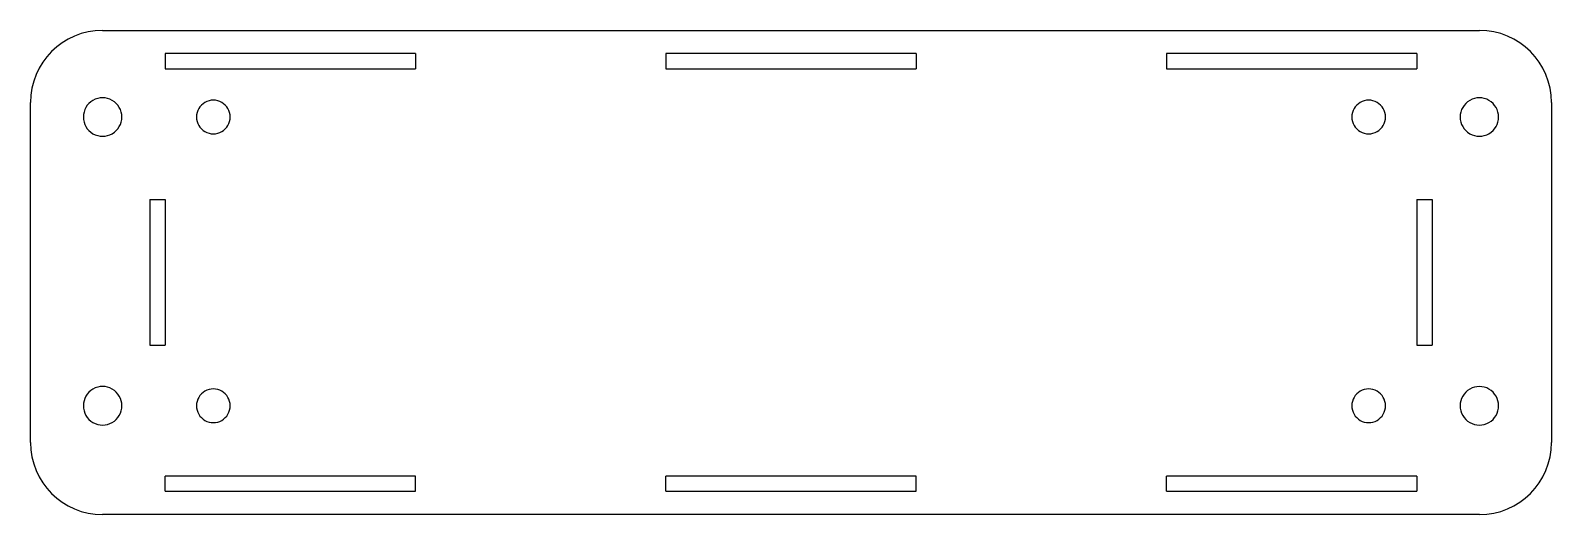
# Model space of a CAD drawing. Extents: x 25 to 183, y 94 to 144.
import ezdxf

# ---------------------------------------------------------------- set-up
doc = ezdxf.new("R2010")
doc.units = 0
doc.layers.add('Layer_1', color=7, linetype='CONTINUOUS')

msp = doc.modelspace()

# ---------------------------------------------------------------- linework, layer by layer
at = {"layer": 'Layer_1', "color": 7}
for points in [[(32.065474, 143.83782), (175.06548, 143.83782)], [(38.56548, 141.43782), (38.56548, 139.83782), (64.565477, 139.83782)], [(64.565477, 141.43782), (38.56548, 141.43782)], [(64.565477, 141.43782), (64.565477, 139.83782)], [(90.565478, 141.43782), (90.565478, 139.83782), (116.56548, 139.83782)], [(116.56548, 141.43782), (90.565478, 141.43782)], [(116.56548, 141.43782), (116.56548, 139.83782)], [(142.56548, 141.43782), (142.56548, 139.83782), (168.56548, 139.83782)], [(168.56548, 141.43782), (142.56548, 141.43782)], [(168.56548, 141.43782), (168.56548, 139.83782)], [(24.565473, 101.03122), (24.565473, 136.33782)], [(182.56548, 136.33782), (182.56548, 101.03122)], [(36.965473, 126.28229), (36.965473, 111.12676), (38.56548, 111.12676)], [(36.965473, 126.28229), (38.56548, 126.28229)], [(38.56548, 126.28229), (38.56548, 111.12676)], [(168.56548, 126.28229), (170.16548, 126.28229)], [(168.56548, 126.28229), (168.56548, 111.12676)], [(170.16548, 126.28229), (170.16548, 111.12676)], [(168.56548, 111.12676), (170.16548, 111.12676)], [(64.565477, 95.97122), (64.565477, 97.53122), (38.56548, 97.53122)], [(38.56548, 95.97122), (38.56548, 97.53122)], [(116.56548, 95.97122), (116.56548, 97.53122), (90.565478, 97.53122)], [(90.565478, 95.97122), (90.565478, 97.53122)], [(142.56548, 95.97122), (142.56548, 97.53122)], [(168.56548, 97.53122), (142.56548, 97.53122)], [(168.56548, 97.53122), (168.56548, 95.97122)], [(38.56548, 95.97122), (64.565477, 95.97122)], [(90.565478, 95.97122), (116.56548, 95.97122)], [(142.56548, 95.97122), (168.56548, 95.97122)], [(175.06548, 93.53122), (32.065474, 93.53122)]]:
    msp.add_lwpolyline(points, dxfattribs=at)
for points in [[(34.065476, 134.83782)], [(45.315477, 134.83782)], [(165.31548, 134.83782)], [(177.06548, 134.83782)], [(34.065476, 104.83782)], [(45.315477, 104.83782)], [(165.31548, 104.83782)], [(177.06548, 104.83782)]]:
    msp.add_lwpolyline(points, close=True, dxfattribs=at)
for points in [[(32.065477, 143.83782), (27.923341, 143.83782), (24.565477, 140.479956), (24.565477, 136.33782)], [(182.56548, 136.33782), (182.56548, 140.479956), (179.207616, 143.83782), (175.06548, 143.83782)], [(31.065068, 136.571049), (30.446059, 136.213469), (30.064972, 135.552688), (30.065477, 134.83782)], [(33.065885, 136.571049), (32.446875, 136.928629), (31.684078, 136.928629), (31.065068, 136.571049)], [(34.065476, 134.83782), (34.065981, 135.552688), (33.684894, 136.213469), (33.065885, 136.571049)], [(42.690476, 136.353365), (42.149024, 136.040757), (41.815476, 135.463035), (41.815476, 134.83782)], [(44.440477, 136.353365), (43.899025, 136.665972), (43.231928, 136.665972), (42.690476, 136.353365)], [(45.315477, 134.83782), (45.315477, 135.463035), (44.981929, 136.040757), (44.440477, 136.353365)], [(162.690098, 136.354467), (162.148452, 136.041566), (161.815007, 135.46335), (161.81548, 134.83782)], [(164.440862, 136.354467), (163.899216, 136.667369), (163.231744, 136.667369), (162.690098, 136.354467)], [(165.31548, 134.83782), (165.315953, 135.46335), (164.982508, 136.041566), (164.440862, 136.354467)], [(174.06548, 136.569871), (173.446678, 136.212605), (173.06548, 135.552351), (173.06548, 134.83782)], [(176.06548, 136.569871), (175.446678, 136.927136), (174.684282, 136.927136), (174.06548, 136.569871)], [(177.06548, 134.83782), (177.06548, 135.552351), (176.684282, 136.212605), (176.06548, 136.569871)], [(30.065477, 134.83782), (30.064972, 134.122952), (30.446059, 133.462171), (31.065068, 133.104591)], [(33.065885, 133.104591), (33.684894, 133.462171), (34.065981, 134.122952), (34.065476, 134.83782)], [(41.815476, 134.83782), (41.815476, 134.212605), (42.149024, 133.634883), (42.690476, 133.322275)], [(44.440477, 133.322275), (44.981929, 133.634883), (45.315477, 134.212605), (45.315477, 134.83782)], [(161.81548, 134.83782), (161.815007, 134.21229), (162.148452, 133.634074), (162.690098, 133.321173)], [(164.440862, 133.321173), (164.982508, 133.634074), (165.315953, 134.21229), (165.31548, 134.83782)], [(173.06548, 134.83782), (173.06548, 134.123289), (173.446678, 133.463035), (174.06548, 133.105769)], [(176.06548, 133.105769), (176.684282, 133.463035), (177.06548, 134.123289), (177.06548, 134.83782)], [(31.065068, 133.104591), (31.684078, 132.747011), (32.446875, 132.747011), (33.065885, 133.104591)], [(42.690476, 133.322275), (43.231928, 133.009667), (43.899025, 133.009667), (44.440477, 133.322275)], [(162.690098, 133.321173), (163.231744, 133.008271), (163.899216, 133.008271), (164.440862, 133.321173)], [(174.06548, 133.105769), (174.684282, 132.748504), (175.446678, 132.748504), (176.06548, 133.105769)], [(31.065068, 106.571049), (30.446059, 106.213469), (30.064972, 105.552688), (30.065477, 104.83782)], [(33.065885, 106.571049), (32.446875, 106.928629), (31.684078, 106.928629), (31.065068, 106.571049)], [(34.065476, 104.83782), (34.065981, 105.552688), (33.684894, 106.213469), (33.065885, 106.571049)], [(42.690476, 106.353365), (42.149024, 106.040757), (41.815476, 105.463035), (41.815476, 104.83782)], [(44.440477, 106.353365), (43.899025, 106.665972), (43.231928, 106.665972), (42.690476, 106.353365)], [(45.315477, 104.83782), (45.315477, 105.463035), (44.981929, 106.040757), (44.440477, 106.353365)], [(162.690098, 106.354467), (162.148452, 106.041566), (161.815007, 105.46335), (161.81548, 104.83782)], [(164.440862, 106.354467), (163.899216, 106.667369), (163.231744, 106.667369), (162.690098, 106.354467)], [(165.31548, 104.83782), (165.315953, 105.46335), (164.982508, 106.041566), (164.440862, 106.354467)], [(174.06548, 106.569871), (173.446678, 106.212605), (173.06548, 105.552351), (173.06548, 104.83782)], [(176.06548, 106.569871), (175.446678, 106.927136), (174.684282, 106.927136), (174.06548, 106.569871)], [(177.06548, 104.83782), (177.06548, 105.552351), (176.684282, 106.212605), (176.06548, 106.569871)], [(30.065477, 104.83782), (30.064972, 104.122952), (30.446059, 103.462171), (31.065068, 103.104591)], [(33.065885, 103.104591), (33.684894, 103.462171), (34.065981, 104.122952), (34.065476, 104.83782)], [(41.815476, 104.83782), (41.815476, 104.212605), (42.149024, 103.634883), (42.690476, 103.322275)], [(44.440477, 103.322275), (44.981929, 103.634883), (45.315477, 104.212605), (45.315477, 104.83782)], [(161.81548, 104.83782), (161.815007, 104.21229), (162.148452, 103.634074), (162.690098, 103.321173)], [(164.440862, 103.321173), (164.982508, 103.634074), (165.315953, 104.21229), (165.31548, 104.83782)], [(173.06548, 104.83782), (173.06548, 104.123289), (173.446678, 103.463035), (174.06548, 103.105769)], [(176.06548, 103.105769), (176.684282, 103.463035), (177.06548, 104.123289), (177.06548, 104.83782)], [(31.065068, 103.104591), (31.684078, 102.747011), (32.446875, 102.747011), (33.065885, 103.104591)], [(42.690476, 103.322275), (43.231928, 103.009667), (43.899025, 103.009667), (44.440477, 103.322275)], [(162.690098, 103.321173), (163.231744, 103.008271), (163.899216, 103.008271), (164.440862, 103.321173)], [(174.06548, 103.105769), (174.684282, 102.748504), (175.446678, 102.748504), (176.06548, 103.105769)], [(24.565477, 101.03122), (24.565477, 96.889084), (27.923341, 93.53122), (32.065477, 93.53122)], [(175.06548, 93.53122), (179.207616, 93.53122), (182.56548, 96.889084), (182.56548, 101.03122)]]:
    msp.add_open_spline(points, degree=3, dxfattribs=at)

doc.saveas('drawing.dxf')
